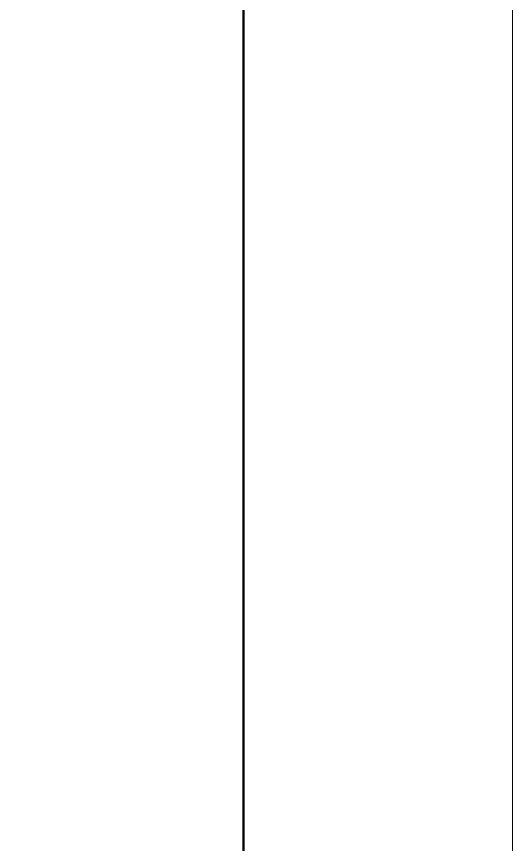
# Model space of a CAD drawing. Header units: millimetres. Extents: x 5993 to 95364, y 87345 to 143522.
# Drawn here: x 50993 to 52003, y 115646 to 117330 of the extents above; entities that cross this region are included whole.
import ezdxf
from ezdxf.enums import TextEntityAlignment as Align

# ---------------------------------------------------------------- set-up
doc = ezdxf.new("R2010")
doc.units = ezdxf.units.MM
doc.styles.get("Standard").update_dxf_attribs({"font": 'arial.ttf'})
doc.styles.add('СПДС', font='isocpeur.ttf', dxfattribs={"width": 0.9})

# ---------------------------------------------------------------- blocks, each defined once
blk = doc.blocks.new('*U61')
at = {"lineweight": 0}
blk.add_lwpolyline([(-415, -5), (5, -5), (5, 292), (-415, 292)], close=True, dxfattribs=at)
at = {"color": 0, "linetype": 'Continuous', "lineweight": 50}
blk.add_lwpolyline([(-395, 287), (0, 287), (0, 0), (-395, 0)], close=True, dxfattribs=at)
at = {"lineweight": 30, "width": 0.9, "flags": 104}
blk.add_attdef('ШАПКА', text='', height=3, dxfattribs=at).set_placement((-135, 281), align=Align.MIDDLE_CENTER)
at = {"style": 'СПДС'}
for tag, height, p in [('ШИФР_ПРОЕКТА', 4, (-60, 50)), ('НАИМЕНОВАНИЕ_ОБЪЕКТА', 2.5, (-85, 25)), ('СТАДИЯ', 4, (-42.5, 20)), ('ЛИСТ_первый', 4, (-27.5, 20)), ('ЛИСТОВ', 4, (-10, 20)), ('НАИМЕНОВАНИЕ_ОБЪЕКТА2', 2.5, (-85, 20)), ('НАИМЕНОВАНИЕ_ЧЕРТЕЖА1', 2.5, (-85, 10)), ('ОРГАНИЗАЦИЯ_РАЗРАБОТЧИК1', 4, (-25, 8.093)), ('НАИМЕНОВАНИЕ_ЧЕРТЕЖА2', 2.5, (-85, 5))]:
    blk.add_attdef(tag, text='', height=height, dxfattribs=at).set_placement(p, align=Align.MIDDLE_CENTER)
for tag, p in [('РАЗРАБОТЧИК', (-163.968, 27.5)), ('РУК.ГРУППЫ', (-163.968, 22.5))]:
    blk.add_attdef(tag, text='', height=2.5, dxfattribs=at).set_placement(p, align=Align.MIDDLE_LEFT)
at = {"style": 'СПДС', "width": 0.9}
for p in [(-129.648, 26.369), (-129.648, 21.369)]:
    blk.add_attdef('ДАТА', p, '', height=2.3, dxfattribs=at)

msp = doc.modelspace()

# ---------------------------------------------------------------- block references
at = {"xscale": 109.5463933164593, "yscale": 109.5463933164593, "zscale": 109.5463933164593}
msp.add_blockref('*U61', (51454.9, 95215.1), dxfattribs=at)

doc.saveas('drawing.dxf')
